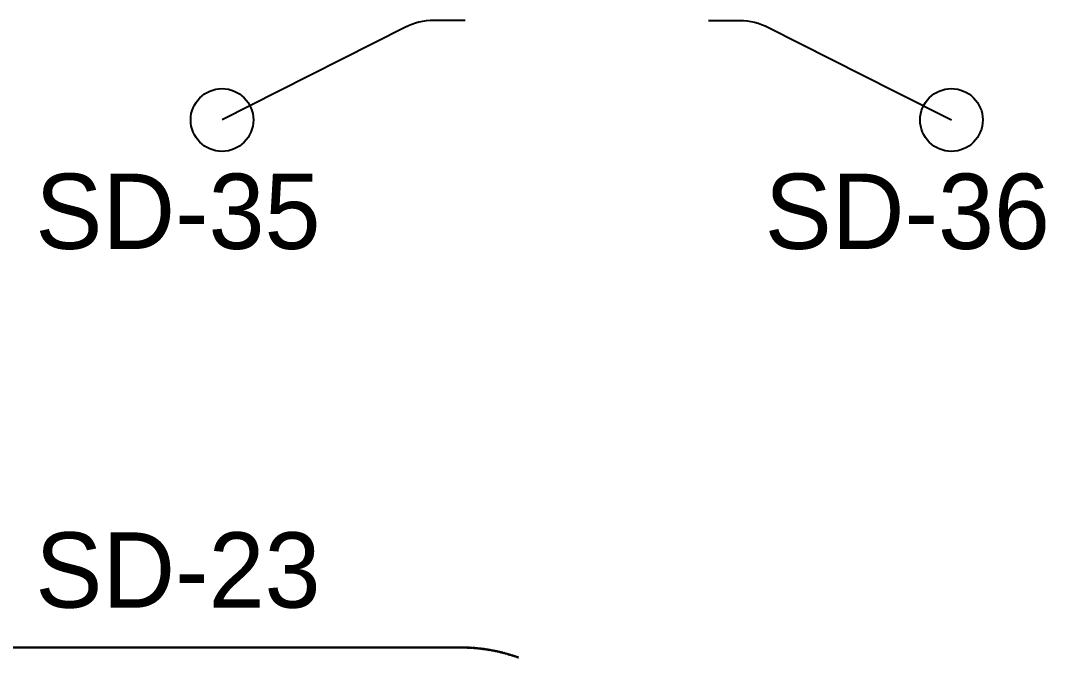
# Model space of a CAD drawing. Header units: metres. Extents: x 0.1 to 41.9, y 0.9 to 39.
# Drawn here: x 36.923 to 41.826, y 8.722 to 11.767 of the extents above; entities that cross this region are included whole.
import ezdxf

# ---------------------------------------------------------------- set-up
doc = ezdxf.new("R2010")
doc.units = ezdxf.units.M
for name, color, linetype in [('BSA_BRANCH_AXIS', 5, 'Continuous'), ('BSA_BRANCH_LABEL', 3, 'Continuous'), ('BSA_MATERIAL_SECTION', 7, 'Continuous'), ('BSA_TERMINAL_CENTRE', 3, 'Continuous')]:
    doc.layers.add(name, color=color, linetype=linetype)

msp = doc.modelspace()

# ---------------------------------------------------------------- linework, layer by layer
at = {"layer": 'BSA_BRANCH_AXIS'}
for points in [[(39.0498, 11.767), (38.8998, 11.767, 0.117638), (38.7622, 11.7342), (38.159, 11.429), (37.8871, 11.2914)], [(40.2135, 11.767), (40.3635, 11.767, -0.117638), (40.5011, 11.7342), (41.1042, 11.429), (41.3762, 11.2914)]]:
    msp.add_lwpolyline(points, format="xyb", dxfattribs=at)
at = {"layer": 'BSA_MATERIAL_SECTION'}
for p, q in [((36.2699, 8.7697), (39.0316, 8.7697)), ((39.0316, 8.7689), (36.2699, 8.7689)), ((39.0345, 8.7697), (39.0316, 8.7697)), ((39.0316, 8.7693), (39.0316, 8.7697)), ((39.0316, 8.7693), (39.0316, 8.7697)), ((39.0316, 8.7693), (39.0316, 8.7689)), ((39.0316, 8.7693), (39.0316, 8.7689)), ((39.0316, 8.7689), (39.0345, 8.7689)), ((39.0345, 8.7697), (39.0373, 8.7697)), ((39.0373, 8.7689), (39.0345, 8.7689)), ((39.0401, 8.7697), (39.0373, 8.7697)), ((39.0373, 8.7689), (39.0401, 8.7689)), ((39.0401, 8.7697), (39.0429, 8.7696)), ((39.0429, 8.7688), (39.0401, 8.7689)), ((39.0457, 8.7696), (39.0429, 8.7696)), ((39.0429, 8.7688), (39.0457, 8.7688)), ((39.0457, 8.7696), (39.0486, 8.7695)), ((39.0485, 8.7687), (39.0457, 8.7688)), ((39.0485, 8.7687), (39.0514, 8.7687)), ((39.0514, 8.7695), (39.0486, 8.7695)), ((39.0514, 8.7695), (39.0542, 8.7694)), ((39.0542, 8.7686), (39.0514, 8.7687)), ((39.057, 8.7693), (39.0542, 8.7694)), ((39.0542, 8.7686), (39.057, 8.7685)), ((39.057, 8.7693), (39.0598, 8.7692)), ((39.0598, 8.7684), (39.057, 8.7685)), ((39.0626, 8.7691), (39.0598, 8.7692)), ((39.0598, 8.7684), (39.0626, 8.7683)), ((39.0626, 8.7691), (39.0655, 8.769)), ((39.0654, 8.7682), (39.0626, 8.7683)), ((39.0654, 8.7682), (39.0682, 8.7681)), ((39.0683, 8.7689), (39.0655, 8.769)), ((39.0711, 8.7679), (39.0682, 8.7681)), ((39.0683, 8.7689), (39.0711, 8.7687)), ((39.0739, 8.7686), (39.0711, 8.7687)), ((39.0711, 8.7679), (39.0739, 8.7678)), ((39.0739, 8.7686), (39.0767, 8.7684)), ((39.0767, 8.7676), (39.0739, 8.7678)), ((39.0796, 8.7683), (39.0767, 8.7684)), ((39.0767, 8.7676), (39.0795, 8.7675)), ((39.0823, 8.7673), (39.0795, 8.7675)), ((39.0796, 8.7683), (39.0824, 8.7681)), ((39.0823, 8.7673), (39.0851, 8.7671)), ((39.0824, 8.7681), (39.0852, 8.7679)), ((39.0879, 8.7669), (39.0851, 8.7671)), ((39.088, 8.7677), (39.0852, 8.7679)), ((39.0879, 8.7669), (39.0907, 8.7667)), ((39.0908, 8.7675), (39.088, 8.7677)), ((39.0936, 8.7665), (39.0907, 8.7667)), ((39.0908, 8.7675), (39.0936, 8.7673)), ((39.0964, 8.7671), (39.0936, 8.7673)), ((39.0936, 8.7665), (39.0964, 8.7663)), ((39.0964, 8.7671), (39.0992, 8.7668)), ((39.0992, 8.7661), (39.0964, 8.7663)), ((39.1021, 8.7666), (39.0992, 8.7668)), ((39.0992, 8.7661), (39.102, 8.7658)), ((39.1048, 8.7656), (39.102, 8.7658)), ((39.1021, 8.7666), (39.1049, 8.7664)), ((39.1048, 8.7656), (39.1076, 8.7653)), ((39.1077, 8.7661), (39.1049, 8.7664)), ((39.1104, 8.765), (39.1076, 8.7653)), ((39.1077, 8.7661), (39.1105, 8.7658)), ((39.1104, 8.765), (39.1132, 8.7647)), ((39.1105, 8.7658), (39.1133, 8.7655)), ((39.116, 8.7644), (39.1132, 8.7647)), ((39.1161, 8.7652), (39.1133, 8.7655)), ((39.116, 8.7644), (39.1188, 8.7641)), ((39.1189, 8.7649), (39.1161, 8.7652)), ((39.1216, 8.7638), (39.1188, 8.7641)), ((39.1189, 8.7649), (39.1217, 8.7646)), ((39.1216, 8.7638), (39.1244, 8.7635)), ((39.1245, 8.7643), (39.1217, 8.7646)), ((39.1272, 8.7632), (39.1244, 8.7635)), ((39.1245, 8.7643), (39.1273, 8.764)), ((39.1272, 8.7632), (39.13, 8.7628)), ((39.1301, 8.7636), (39.1273, 8.764)), ((39.1328, 8.7625), (39.13, 8.7628)), ((39.1301, 8.7636), (39.1329, 8.7633)), ((39.1328, 8.7625), (39.1356, 8.7621)), ((39.1357, 8.7629), (39.1329, 8.7633)), ((39.1384, 8.7618), (39.1356, 8.7621)), ((39.1357, 8.7629), (39.1385, 8.7625)), ((39.1384, 8.7618), (39.1412, 8.7614)), ((39.1413, 8.7622), (39.1385, 8.7625)), ((39.144, 8.761), (39.1412, 8.7614)), ((39.1413, 8.7622), (39.1441, 8.7618)), ((39.144, 8.761), (39.1468, 8.7606)), ((39.1469, 8.7614), (39.1441, 8.7618)), ((39.1495, 8.7602), (39.1468, 8.7606)), ((39.1469, 8.7614), (39.1497, 8.761)), ((39.1495, 8.7602), (39.1523, 8.7597)), ((39.1524, 8.7605), (39.1497, 8.761)), ((39.1551, 8.7593), (39.1523, 8.7597)), ((39.1524, 8.7605), (39.1552, 8.7601)), ((39.1551, 8.7593), (39.1579, 8.7589)), ((39.158, 8.7597), (39.1552, 8.7601)), ((39.1607, 8.7584), (39.1579, 8.7589)), ((39.158, 8.7597), (39.1608, 8.7592)), ((39.1607, 8.7584), (39.1635, 8.758)), ((39.1636, 8.7588), (39.1608, 8.7592)), ((39.1662, 8.7575), (39.1635, 8.758)), ((39.1636, 8.7588), (39.1664, 8.7583)), ((39.1662, 8.7575), (39.169, 8.757)), ((39.1691, 8.7578), (39.1664, 8.7583)), ((39.1718, 8.7565), (39.169, 8.757)), ((39.1691, 8.7578), (39.1719, 8.7573)), ((39.1746, 8.756), (39.1718, 8.7565)), ((39.1747, 8.7568), (39.1719, 8.7573)), ((39.1746, 8.756), (39.1773, 8.7555)), ((39.1747, 8.7568), (39.1775, 8.7563)), ((39.1773, 8.7555), (39.1801, 8.755)), ((39.1775, 8.7563), (39.1802, 8.7558)), ((39.1829, 8.7545), (39.1801, 8.755)), ((39.183, 8.7553), (39.1802, 8.7558)), ((39.1829, 8.7545), (39.1856, 8.7539)), ((39.1858, 8.7547), (39.183, 8.7553)), ((39.1884, 8.7534), (39.1856, 8.7539)), ((39.1858, 8.7547), (39.1886, 8.7542)), ((39.1884, 8.7534), (39.1912, 8.7528)), ((39.1913, 8.7536), (39.1886, 8.7542)), ((39.1939, 8.7523), (39.1912, 8.7528)), ((39.1913, 8.7536), (39.1941, 8.7531)), ((39.1939, 8.7523), (39.1967, 8.7517)), ((39.1941, 8.7531), (39.1968, 8.7525)), ((39.1994, 8.7511), (39.1967, 8.7517)), ((39.1996, 8.7519), (39.1968, 8.7525)), ((39.1994, 8.7511), (39.2022, 8.7505)), ((39.2024, 8.7513), (39.1996, 8.7519)), ((39.2049, 8.7499), (39.2022, 8.7505)), ((39.2024, 8.7513), (39.2051, 8.7507)), ((39.2049, 8.7499), (39.2077, 8.7493)), ((39.2079, 8.7501), (39.2051, 8.7507)), ((39.2104, 8.7487), (39.2077, 8.7493)), ((39.2079, 8.7501), (39.2106, 8.7494)), ((39.2104, 8.7487), (39.2132, 8.748)), ((39.2106, 8.7494), (39.2134, 8.7488)), ((39.2159, 8.7474), (39.2132, 8.748)), ((39.2161, 8.7482), (39.2134, 8.7488)), ((39.2159, 8.7474), (39.2187, 8.7467)), ((39.2188, 8.7475), (39.2161, 8.7482)), ((39.2214, 8.7461), (39.2187, 8.7467)), ((39.2188, 8.7475), (39.2216, 8.7469)), ((39.2214, 8.7461), (39.2241, 8.7454)), ((39.2243, 8.7462), (39.2216, 8.7469)), ((39.2269, 8.7447), (39.2241, 8.7454)), ((39.2243, 8.7462), (39.2271, 8.7455)), ((39.2269, 8.7447), (39.2296, 8.744)), ((39.2298, 8.7448), (39.2271, 8.7455)), ((39.2323, 8.7433), (39.2296, 8.744)), ((39.2298, 8.7448), (39.2325, 8.7441)), ((39.2323, 8.7433), (39.2351, 8.7426)), ((39.2325, 8.7441), (39.2353, 8.7434)), ((39.2378, 8.7419), (39.2351, 8.7426)), ((39.238, 8.7427), (39.2353, 8.7434)), ((39.2378, 8.7419), (39.2405, 8.7412)), ((39.2407, 8.7419), (39.238, 8.7427)), ((39.2432, 8.7404), (39.2405, 8.7412)), ((39.2407, 8.7419), (39.2434, 8.7412)), ((39.2432, 8.7404), (39.2459, 8.7397)), ((39.2434, 8.7412), (39.2461, 8.7404)), ((39.2487, 8.7389), (39.2459, 8.7397)), ((39.2489, 8.7397), (39.2461, 8.7404)), ((39.2487, 8.7389), (39.2514, 8.7381)), ((39.2516, 8.7389), (39.2489, 8.7397)), ((39.2541, 8.7374), (39.2514, 8.7381)), ((39.2516, 8.7389), (39.2543, 8.7381)), ((39.2541, 8.7374), (39.2568, 8.7366)), ((39.257, 8.7373), (39.2543, 8.7381)), ((39.2595, 8.7358), (39.2568, 8.7366)), ((39.257, 8.7373), (39.2597, 8.7365)), ((39.2595, 8.7358), (39.2622, 8.735)), ((39.2624, 8.7357), (39.2597, 8.7365)), ((39.2649, 8.7342), (39.2622, 8.735)), ((39.2624, 8.7357), (39.2651, 8.7349)), ((39.2649, 8.7342), (39.2676, 8.7333)), ((39.2678, 8.7341), (39.2651, 8.7349)), ((39.2703, 8.7325), (39.2676, 8.7333)), ((39.2678, 8.7341), (39.2705, 8.7333)), ((39.2729, 8.7316), (39.2703, 8.7325)), ((39.2705, 8.7333), (39.2732, 8.7324)), ((39.2729, 8.7316), (39.2756, 8.7308)), ((39.2759, 8.7316), (39.2732, 8.7324)), ((39.2756, 8.7308), (39.2783, 8.7299)), ((39.2786, 8.7307), (39.2759, 8.7316)), ((39.281, 8.7291), (39.2783, 8.7299)), ((39.2786, 8.7307), (39.2812, 8.7298)), ((39.281, 8.7291), (39.2837, 8.7282)), ((39.2839, 8.7289), (39.2812, 8.7298)), ((39.2863, 8.7273), (39.2837, 8.7282)), ((39.2839, 8.7289), (39.2866, 8.728)), ((39.2893, 8.7271), (39.2866, 8.728)), ((39.2863, 8.7273), (39.289, 8.7264)), ((39.2917, 8.7255), (39.289, 8.7264)), ((39.2893, 8.7271), (39.2919, 8.7262)), ((39.2917, 8.7255), (39.2943, 8.7245)), ((39.2919, 8.7262), (39.2946, 8.7253)), ((39.297, 8.7236), (39.2943, 8.7245)), ((39.2973, 8.7244), (39.2946, 8.7253)), ((39.297, 8.7236), (39.2997, 8.7227)), ((39.2999, 8.7234), (39.2973, 8.7244)), ((39.3023, 8.7217), (39.2997, 8.7227)), ((39.2999, 8.7234), (39.3026, 8.7225)), ((39.3023, 8.7217), (39.305, 8.7208)), ((39.3052, 8.7215), (39.3026, 8.7225))]:
    msp.add_line(p, q, dxfattribs=at)
at = {"layer": 'BSA_TERMINAL_CENTRE'}
for centre in [(37.8871, 11.2914), (41.3762, 11.2914)]:
    msp.add_circle(centre, 0.15, dxfattribs=at)

# ---------------------------------------------------------------- texts
at = {"layer": 'BSA_BRANCH_LABEL'}
for s, p in [('SD-35', (36.9937, 10.6748)), ('SD-36', (40.4829, 10.6748)), ('SD-23', (36.9937, 8.9598))]:
    msp.add_text(s, height=0.36, dxfattribs=at).set_placement(p)

doc.saveas('drawing.dxf')
